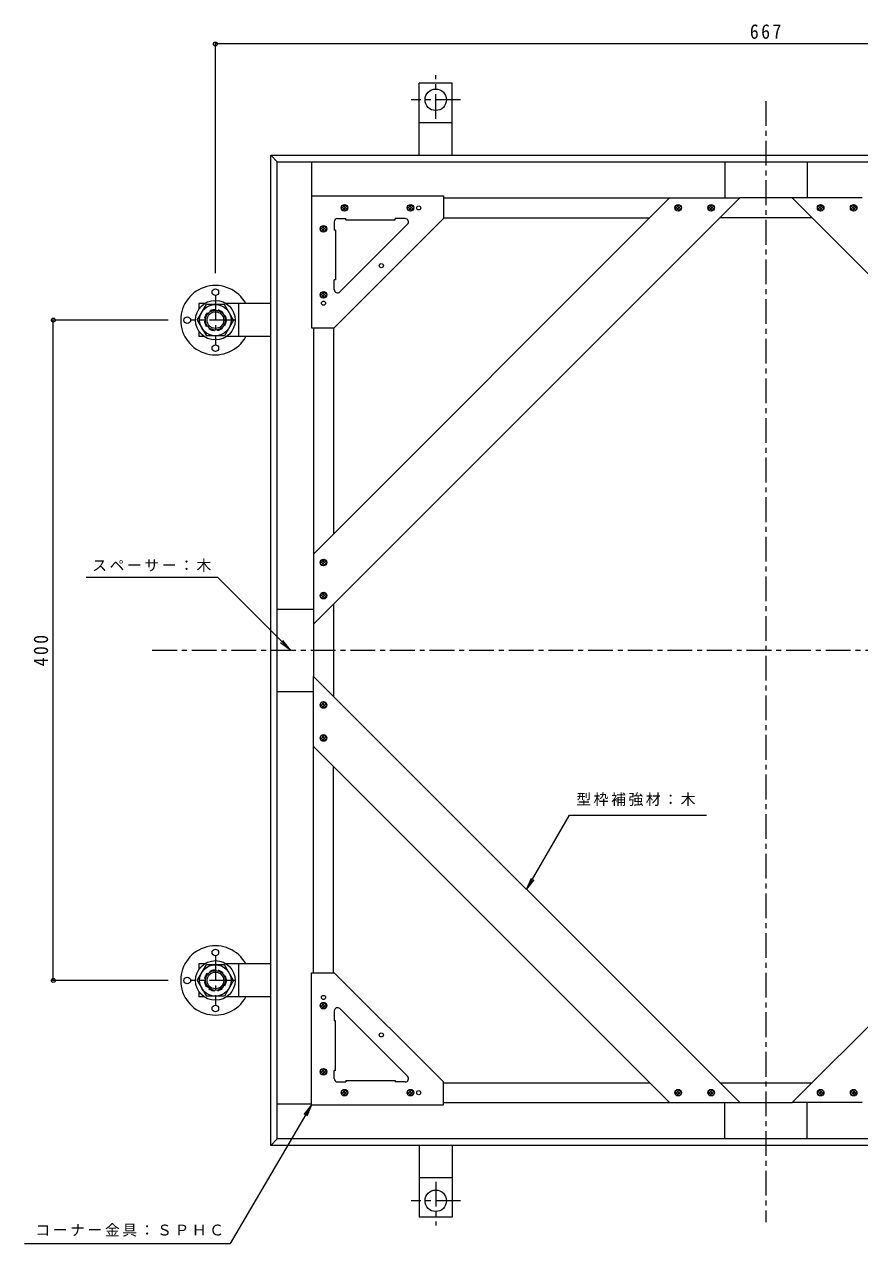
# Model space of a CAD drawing. Units: millimetres, scale not verified. Extents: x -987 to 1149, y -793 to 712.
# Drawn here: x 64 to 570, y -27 to 712 of the extents above; entities that cross this region are included whole.
import ezdxf

# ---------------------------------------------------------------- set-up
doc = ezdxf.new("R2010")
doc.units = ezdxf.units.MM
doc.header["$LTSCALE"] = 3
doc.header["$PDMODE"] = 32
doc.header["$PDSIZE"] = 2.4
doc.linetypes.add('CHAIN1', pattern=[8, 5, -1, 1, -1])
doc.linetypes.add('DASHED1', pattern=[1.8, 1.2, -0.6])
for name, color, linetype, lineweight in [('E-1', 6, 'Continuous', 5), ('E-4', 7, 'Continuous', 9), ('E-9', 2, 'Continuous', 9), ('E-A', 3, 'Continuous', 9), ('E-B', 4, 'Continuous', 9), ('E-C', 4, 'Continuous', 9), ('E-E', 7, 'Continuous', 9)]:
    doc.layers.add(name, color=color, linetype=linetype, lineweight=lineweight)
doc.styles.add('ＭＳ ゴシック', font='')
doc.styles.get('ＭＳ ゴシック').set_extended_font_data('MS Gothic')

msp = doc.modelspace()

# ---------------------------------------------------------------- linework, layer by layer
at = {"layer": 'E-1', "linetype": 'CHAIN1'}
for p, q in [((313.664, 654.771), (313.664, 681.271)), ((328.664, 666.271), (298.664, 666.271)), ((513.664, 665.476), (513.664, -13.763)), ((180.164, 547.771), (180.164, 517.771)), ((191.664, 532.771), (165.164, 532.771)), ((141.933, 332.771), (882.216, 332.771)), ((180.164, 147.771), (180.164, 117.771)), ((191.664, 132.771), (165.164, 132.771)), ((313.664, 10.771), (313.664, -15.729)), ((328.664, -0.729), (298.664, -0.729))]:
    msp.add_line(p, q, dxfattribs=at)
at = {"layer": 'E-1'}
for p, q in [((323.664, 676.271), (303.664, 676.271)), ((303.664, 632.771), (303.664, 676.271)), ((323.664, 632.771), (323.664, 676.271)), ((323.664, 652.271), (303.664, 652.271)), ((213.664, 632.771), (217.664, 628.771)), ((217.664, 628.771), (809.664, 628.771)), ((217.664, 36.771), (217.664, 628.771)), ((238.664, 608.071), (238.664, 628.771)), ((170.164, 542.771), (170.164, 539.404)), ((173.531, 542.771), (170.164, 542.771)), ((213.664, 542.771), (186.797, 542.771)), ((194.164, 542.771), (194.164, 522.771)), ((170.164, 526.137), (170.164, 522.771)), ((173.531, 522.771), (170.164, 522.771)), ((213.664, 522.771), (186.797, 522.771)), ((170.164, 142.771), (170.164, 139.404)), ((173.531, 142.771), (170.164, 142.771)), ((213.664, 142.771), (186.797, 142.771)), ((194.164, 142.771), (194.164, 122.771)), ((170.164, 126.138), (170.164, 122.771)), ((173.531, 122.771), (170.164, 122.771)), ((213.664, 122.771), (186.797, 122.771)), ((238.364, 57.771), (217.664, 57.771)), ((213.664, 32.771), (217.664, 36.771)), ((813.664, 32.771), (213.664, 32.771)), ((809.664, 36.771), (217.664, 36.771)), ((303.664, 32.771), (303.664, -10.729)), ((323.664, 32.771), (323.664, -10.729)), ((323.664, 13.271), (303.664, 13.271)), ((323.664, -10.729), (303.664, -10.729))]:
    msp.add_line(p, q, dxfattribs=at)
msp.add_lwpolyline([(213.664, 32.771), (213.664, 632.771), (813.664, 632.771)], dxfattribs=at)
for centre in [(313.664, 666.271), (313.664, -0.729)]:
    msp.add_circle(centre, 6.5, dxfattribs=at)
at = {"layer": 'E-1', "linetype": 'DASHED1'}
for centre in [(180.164, 532.771), (180.164, 132.771)]:
    msp.add_circle(centre, 6.5, dxfattribs=at)
at = {"layer": 'E-4'}
for p, q in [((180.164, 561.271), (180.164, 701.012)), ((847.164, 700.112), (180.164, 700.112)), ((151.664, 532.771), (81.082, 532.771)), ((81.982, 132.771), (81.982, 532.771)), ((151.664, 132.771), (81.082, 132.771))]:
    msp.add_line(p, q, dxfattribs=at)
for p in [(180.164, 700.112), (81.982, 532.771), (81.982, 132.771)]:
    msp.add_point(p, dxfattribs=at)
at = {"layer": 'E-9', "color": 4}
for p, q in [((169.214, 532.771), (174.699, 542.27)), ((185.629, 542.27), (174.699, 542.27)), ((191.114, 532.771), (185.629, 542.27)), ((169.214, 532.771), (174.699, 523.271)), ((169.214, 132.771), (174.699, 142.271)), ((185.629, 142.27), (174.699, 142.271)), ((191.114, 132.771), (185.629, 142.27)), ((169.214, 132.771), (174.699, 123.271))]:
    msp.add_line(p, q, dxfattribs=at)
for points in [[(191.114, 532.771), (185.629, 523.271), (174.699, 523.271)], [(191.114, 132.771), (185.629, 123.271), (174.699, 123.271)]]:
    msp.add_lwpolyline(points, dxfattribs=at)
at = {"layer": 'E-9'}
for centre in [(180.164, 549.771), (163.164, 532.771), (180.164, 515.771), (180.164, 149.771), (163.164, 132.771), (180.164, 115.771)]:
    msp.add_circle(centre, 2, dxfattribs=at)
at = {"layer": 'E-9', "color": 6, "lineweight": 5}
for centre in [(180.164, 532.771), (180.164, 132.771)]:
    msp.add_circle(centre, 12, dxfattribs=at)
at = {"layer": 'E-9', "color": 4}
for centre in [(180.145, 532.771), (180.145, 132.771)]:
    msp.add_circle(centre, 9.5, dxfattribs=at)
at = {"layer": 'E-9', "color": 3}
for centre, radius in [((180.164, 532.771), 6), ((180.164, 532.771), 5.053), ((180.164, 132.771), 6), ((180.164, 132.771), 5.053)]:
    msp.add_circle(centre, radius, dxfattribs=at)
at = {"layer": 'E-9'}
for centre in [(180.164, 532.771), (180.164, 132.771)]:
    msp.add_arc(centre, 21, 28.43709, 331.56291, dxfattribs=at)
at = {"layer": 'E-A'}
for p, q in [((488.664, 628.771), (488.664, 606.771)), ((538.664, 628.771), (538.664, 606.771)), ((238.364, 608.071), (238.364, 528.071)), ((238.364, 608.071), (318.364, 608.071)), ((318.364, 608.071), (318.364, 594.271)), ((252.164, 528.071), (318.364, 594.271)), ((252.164, 592.271), (252.164, 587.271)), ((254.164, 594.271), (259.164, 594.271)), ((259.164, 593.47), (259.164, 594.271)), ((259.164, 593.47), (289.164, 593.47)), ((289.164, 593.47), (289.164, 594.271)), ((295.151, 594.271), (289.164, 594.271)), ((252.963, 587.271), (252.164, 587.271)), ((252.963, 587.271), (252.963, 557.271)), ((296.565, 590.856), (255.578, 549.87)), ((252.963, 557.271), (252.164, 557.271)), ((252.164, 551.284), (252.164, 557.271)), ((238.364, 528.071), (252.164, 528.071)), ((217.664, 357.771), (239.664, 357.771)), ((217.664, 307.771), (239.664, 307.771)), ((238.364, 57.471), (238.364, 137.471)), ((238.364, 137.471), (252.164, 137.471)), ((252.164, 137.471), (318.364, 71.271)), ((252.164, 114.258), (252.164, 108.271)), ((296.565, 74.685), (255.578, 115.672)), ((252.963, 108.271), (252.164, 108.271)), ((252.963, 78.271), (252.963, 108.271)), ((252.963, 78.271), (252.164, 78.271)), ((252.164, 73.271), (252.164, 78.271)), ((254.164, 71.271), (259.164, 71.271)), ((259.164, 72.071), (259.164, 71.271)), ((259.164, 72.071), (289.164, 72.071)), ((289.164, 72.071), (289.164, 71.271)), ((295.151, 71.271), (289.164, 71.271)), ((318.364, 57.471), (318.364, 71.271)), ((238.364, 57.471), (318.364, 57.471)), ((488.664, 36.771), (488.664, 58.771)), ((538.664, 36.771), (538.664, 58.771))]:
    msp.add_line(p, q, dxfattribs=at)
for centre in [(303.364, 600.771), (280.668, 565.767), (245.664, 543.071), (245.664, 122.471), (280.668, 99.775), (303.364, 64.771)]:
    msp.add_circle(centre, 1.25, dxfattribs=at)
for centre, start, end in [((254.164, 592.271), 90, 180), ((295.151, 592.271), 315.00075, 90), ((254.164, 551.284), 180, 314.99925), ((254.164, 114.258), 45.00075, 180), ((295.151, 73.271), 270, 44.99925), ((254.164, 73.271), 180, 270)]:
    msp.add_arc(centre, 2, start, end, dxfattribs=at)
at = {"layer": 'E-B', "color": 6, "lineweight": 5}
for p, q in [((455.331, 606.771), (239.664, 391.103)), ((497.758, 606.771), (239.664, 348.677)), ((455.331, 606.771), (497.758, 606.771)), ((529.57, 606.771), (787.664, 348.677)), ((571.996, 606.771), (529.57, 606.771)), ((239.664, 391.103), (239.664, 348.677)), ((497.758, 58.771), (239.664, 316.865)), ((239.664, 274.439), (239.664, 316.865)), ((529.57, 58.771), (787.664, 316.865)), ((455.331, 58.771), (239.664, 274.439)), ((455.331, 58.771), (497.758, 58.771)), ((571.996, 58.771), (529.57, 58.771))]:
    msp.add_line(p, q, dxfattribs=at)
at = {"layer": 'E-B'}
for p, q in [((318.364, 606.771), (455.331, 606.771)), ((529.57, 606.771), (497.758, 606.771)), ((318.364, 594.771), (443.331, 594.771)), ((541.57, 594.771), (485.758, 594.771)), ((239.664, 528.071), (239.664, 391.103)), ((251.664, 528.071), (251.664, 403.103)), ((251.664, 360.677), (251.664, 304.865)), ((239.664, 348.677), (239.664, 316.865)), ((239.664, 137.471), (239.664, 274.439)), ((251.664, 137.471), (251.664, 262.438)), ((318.364, 70.771), (443.331, 70.771)), ((485.758, 70.771), (541.57, 70.771)), ((318.364, 58.771), (455.331, 58.771)), ((497.758, 58.771), (529.57, 58.771))]:
    msp.add_line(p, q, dxfattribs=at)
at = {"layer": 'E-C'}
for p, q in [((256.44, 600.225), (258.91, 602.695)), ((259.191, 598.95), (256.543, 601.598)), ((257.455, 598.989), (256.582, 599.862)), ((257.119, 599.206), (259.929, 602.016)), ((260.085, 599.753), (257.346, 602.492)), ((258.381, 598.771), (260.364, 600.754)), ((260.312, 601.223), (258.816, 602.719)), ((296.44, 600.225), (298.91, 602.695)), ((299.191, 598.95), (296.543, 601.598)), ((297.455, 598.989), (296.582, 599.862)), ((297.118, 599.206), (299.929, 602.016)), ((300.086, 599.753), (297.346, 602.492)), ((298.381, 598.771), (300.364, 600.754)), ((300.312, 601.223), (298.816, 602.719)), ((458.62, 600.225), (461.091, 602.695)), ((461.372, 598.95), (458.724, 601.598)), ((459.635, 598.989), (458.763, 599.862)), ((459.299, 599.206), (462.109, 602.016)), ((462.266, 599.753), (459.526, 602.492)), ((460.561, 598.771), (462.544, 600.754)), ((462.493, 601.223), (460.997, 602.719)), ((478.621, 600.225), (481.091, 602.695)), ((481.372, 598.95), (478.724, 601.598)), ((479.636, 598.989), (478.763, 599.862)), ((479.299, 599.206), (482.109, 602.016)), ((482.266, 599.753), (479.527, 602.492)), ((480.561, 598.771), (482.544, 600.754)), ((482.493, 601.223), (480.997, 602.719)), ((546.767, 598.771), (544.783, 600.754)), ((544.835, 601.223), (546.331, 602.719)), ((545.062, 599.753), (547.801, 602.492)), ((548.029, 599.206), (545.218, 602.016)), ((545.956, 598.95), (548.604, 601.598)), ((548.707, 600.225), (546.237, 602.695)), ((547.692, 598.989), (548.565, 599.862)), ((566.767, 598.771), (564.783, 600.754)), ((564.835, 601.223), (566.331, 602.719)), ((565.062, 599.753), (567.801, 602.492)), ((568.029, 599.206), (565.218, 602.016)), ((565.956, 598.95), (568.604, 601.598)), ((568.707, 600.225), (566.237, 602.695)), ((567.692, 598.989), (568.565, 599.862)), ((243.74, 587.524), (246.21, 589.995)), ((246.491, 586.25), (243.843, 588.898)), ((244.755, 586.289), (243.882, 587.162)), ((244.418, 586.506), (247.228, 589.316)), ((247.385, 587.053), (244.646, 589.792)), ((245.68, 586.071), (247.664, 588.054)), ((247.612, 588.523), (246.116, 590.019)), ((243.74, 547.524), (246.21, 549.995)), ((246.491, 546.25), (243.843, 548.898)), ((244.755, 546.289), (243.882, 547.161)), ((244.418, 546.506), (247.228, 549.316)), ((247.385, 547.053), (244.646, 549.792)), ((245.68, 546.07), (247.664, 548.054)), ((247.612, 548.523), (246.116, 550.019)), ((243.74, 385.344), (246.21, 387.814)), ((246.491, 384.069), (243.843, 386.717)), ((244.755, 384.108), (243.882, 384.981)), ((244.418, 384.325), (247.229, 387.135)), ((247.386, 384.872), (244.646, 387.611)), ((245.68, 383.89), (247.664, 385.873)), ((247.612, 386.342), (246.116, 387.838)), ((243.74, 365.344), (246.21, 367.814)), ((246.491, 364.069), (243.843, 366.717)), ((244.755, 364.108), (243.882, 364.981)), ((244.418, 364.325), (247.229, 367.135)), ((247.386, 364.872), (244.646, 367.611)), ((245.68, 363.89), (247.664, 365.873)), ((247.612, 366.342), (246.116, 367.838)), ((243.74, 300.198), (246.21, 297.728)), ((246.491, 301.473), (243.843, 298.825)), ((244.755, 301.433), (243.882, 300.561)), ((244.418, 301.217), (247.229, 298.406)), ((247.386, 300.67), (244.646, 297.93)), ((245.68, 301.652), (247.664, 299.668)), ((247.612, 299.199), (246.116, 297.703)), ((246.491, 281.472), (243.843, 278.824)), ((244.755, 281.433), (243.882, 280.56)), ((244.418, 281.217), (247.229, 278.406)), ((245.68, 281.651), (247.664, 279.668)), ((243.74, 280.198), (246.21, 277.728)), ((247.386, 280.67), (244.646, 277.93)), ((247.612, 279.199), (246.116, 277.703)), ((246.491, 119.292), (243.843, 116.644)), ((244.755, 119.253), (243.882, 118.38)), ((244.418, 119.036), (247.228, 116.225)), ((247.385, 118.489), (244.646, 115.749)), ((245.68, 119.471), (247.664, 117.487)), ((243.74, 118.017), (246.21, 115.547)), ((247.612, 117.019), (246.116, 115.523)), ((243.74, 78.017), (246.21, 75.547)), ((246.491, 79.292), (243.843, 76.643)), ((244.755, 79.253), (243.882, 78.38)), ((244.418, 79.036), (247.228, 76.226)), ((247.385, 78.489), (244.646, 75.749)), ((245.68, 79.471), (247.664, 77.488)), ((247.612, 77.019), (246.116, 75.523)), ((259.191, 66.592), (256.543, 63.944)), ((257.455, 66.552), (256.582, 65.68)), ((258.381, 66.771), (260.364, 64.787)), ((299.191, 66.592), (296.543, 63.944)), ((297.455, 66.552), (296.582, 65.68)), ((298.381, 66.771), (300.364, 64.787)), ((461.372, 66.592), (458.724, 63.944)), ((459.635, 66.552), (458.763, 65.68)), ((460.561, 66.771), (462.544, 64.787)), ((481.372, 66.592), (478.724, 63.944)), ((479.636, 66.552), (478.763, 65.68)), ((480.561, 66.771), (482.544, 64.787)), ((546.767, 66.771), (544.783, 64.787)), ((545.956, 66.592), (548.604, 63.944)), ((547.692, 66.552), (548.565, 65.68)), ((566.767, 66.771), (564.783, 64.787)), ((565.956, 66.592), (568.604, 63.944)), ((567.692, 66.552), (568.565, 65.68)), ((256.44, 65.317), (258.91, 62.847)), ((257.119, 66.336), (259.929, 63.525)), ((260.085, 65.789), (257.346, 63.049)), ((260.312, 64.319), (258.816, 62.823)), ((296.44, 65.317), (298.91, 62.847)), ((297.118, 66.336), (299.929, 63.525)), ((300.086, 65.789), (297.346, 63.049)), ((300.312, 64.319), (298.816, 62.823)), ((458.62, 65.317), (461.091, 62.847)), ((459.299, 66.336), (462.109, 63.525)), ((462.266, 65.789), (459.526, 63.049)), ((462.493, 64.319), (460.997, 62.823)), ((478.621, 65.317), (481.091, 62.847)), ((479.299, 66.336), (482.109, 63.525)), ((482.266, 65.789), (479.527, 63.049)), ((482.493, 64.319), (480.997, 62.823)), ((544.835, 64.319), (546.331, 62.823)), ((545.062, 65.789), (547.801, 63.049)), ((548.029, 66.336), (545.218, 63.525)), ((548.707, 65.317), (546.237, 62.847)), ((564.835, 64.319), (566.331, 62.823)), ((565.062, 65.789), (567.801, 63.049)), ((568.029, 66.336), (565.218, 63.525)), ((568.707, 65.317), (566.237, 62.847))]:
    msp.add_line(p, q, dxfattribs=at)
for centre in [(258.364, 600.771), (298.364, 600.771), (460.545, 600.771), (480.545, 600.771), (546.783, 600.771), (566.783, 600.771), (245.664, 588.071), (245.664, 548.07), (245.664, 385.89), (245.664, 365.89), (245.664, 299.652), (245.664, 279.652), (245.664, 117.471), (245.664, 77.471), (258.364, 64.771), (298.364, 64.771), (460.545, 64.771), (480.545, 64.771), (546.783, 64.771), (566.783, 64.771)]:
    msp.add_circle(centre, 2, dxfattribs=at)
at = {"layer": 'E-E'}
for p, q in [((225.664, 332.771), (219.714, 337.336)), ((225.664, 332.771), (221.098, 338.721)), ((368.711, 187.818), (371.581, 194.747)), ((368.711, 187.818), (373.276, 193.768)), ((238.364, 57.471), (189.139, -26.661)), ((238.364, 57.471), (233.798, 51.521)), ((238.364, 57.471), (235.494, 50.542)), ((64.49, -26.661), (189.139, -26.661))]:
    msp.add_line(p, q, dxfattribs=at)
for points in [[(225.664, 332.771), (181.664, 376.771), (102.003, 376.771)], [(368.711, 187.818), (394.691, 232.818), (477.613, 232.818)]]:
    msp.add_lwpolyline(points, dxfattribs=at)

# ---------------------------------------------------------------- texts
at = {"layer": 'E-4', "color": 2, "insert": (503.914, 703.112), "char_height": 8.798, "attachment_point": 7, "style": 'ＭＳ ゴシック'}
msp.add_mtext('\\T1.27;\\W0.9;667', dxfattribs=at)
at = {"layer": 'E-4', "color": 2, "insert": (78.982, 323.021), "char_height": 8.798, "attachment_point": 7, "rotation": 90, "style": 'ＭＳ ゴシック'}
msp.add_mtext('\\T1.27;\\W0.9;400', dxfattribs=at)
at = {"layer": 'E-E', "char_height": 6.598, "attachment_point": 7, "style": 'ＭＳ ゴシック'}
for s, insert in [('\\T1.17;スペーサー：木', (105.541, 380.222)), ('\\T1.17;型枠補強材：木', (398.803, 238.393)), ('\\T1.17;コーナー金具：ＳＰＨＣ', (71.125, -22.462))]:
    msp.add_mtext(s, dxfattribs=dict(at, insert=insert))

doc.saveas('drawing.dxf')
